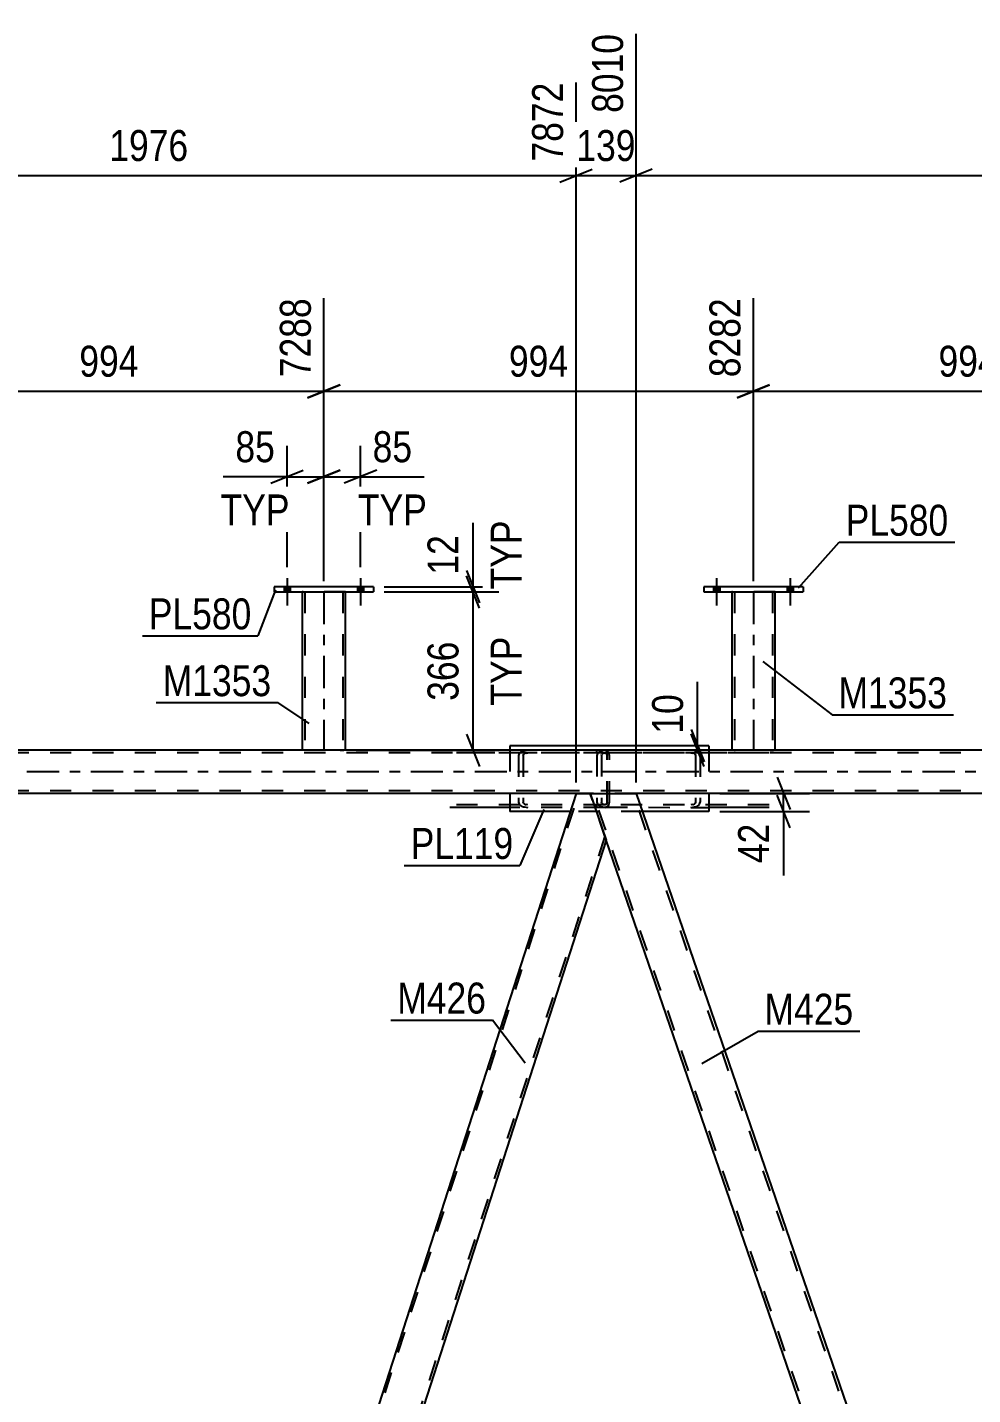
# Model space of a CAD drawing. Header units: millimetres. Extents: x -836 to 353, y -855 to -14.
# Drawn here: x -550.7 to -463.2, y -727 to -600.6 of the extents above; entities that cross this region are included whole.
import ezdxf

# ---------------------------------------------------------------- set-up
doc = ezdxf.new("R2010")
doc.units = ezdxf.units.MM
doc.linetypes.add('DXK_LINE_DOT2', pattern=[3.9198, 1.9599, -1.9599])
doc.linetypes.add('DXK_LINE_DOT3', pattern=[5.9187, 2.979, -0.9799, 0.9799, -0.9799])
doc.styles.add('Arial Narrow', font='ARIALN.TTF', dxfattribs={"height": 0.2})

# ---------------------------------------------------------------- blocks, each defined once
blk = doc.blocks.new('Part-570393895-6714 - 6499')
at = {"color": 7, "linetype": 'DXK_LINE_DOT2'}
for p, q in [((-80.13, -667.66), (-781.17, -667.66)), ((-80.13, -667.42), (-763.73, -667.42)), ((-521.22, -667.42), (-525.22, -667.42)), ((-481.47, -667.42), (-485.47, -667.42)), ((-80.13, -671.18), (-781.17, -671.18)), ((-494.33, -671.42), (-499.88, -671.42))]:
    blk.add_line(p, q, dxfattribs=at)
at = {"color": 2, "linetype": 'Continuous'}
for p, q in [((-525.22, -667.42), (-560.97, -667.42)), ((-485.47, -667.42), (-521.22, -667.42)), ((-445.72, -667.42), (-481.47, -667.42)), ((-499.88, -671.42), (-578.94, -671.42)), ((-415.28, -671.42), (-494.33, -671.42))]:
    blk.add_line(p, q, dxfattribs=at)
at = {"color": 7, "linetype": 'DXK_LINE_DOT3'}
blk.add_line((-80.13, -669.42), (-781.17, -669.42), dxfattribs=at)
blk = doc.blocks.new('Part-570393895-6695 - 6499')
at = {"color": 2, "linetype": 'Continuous'}
for p, q in [((-527.82, -652.3), (-527.82, -652.78)), ((-518.62, -652.3), (-527.82, -652.3)), ((-518.62, -652.3), (-518.62, -652.78)), ((-527.82, -652.78), (-518.62, -652.78))]:
    blk.add_line(p, q, dxfattribs=at)
blk = doc.blocks.new('Part-570393895-6740 - 6499')
at = {"color": 2, "linetype": 'Continuous'}
for p, q in [((-488.07, -652.3), (-488.07, -652.78)), ((-478.87, -652.3), (-488.07, -652.3)), ((-478.87, -652.3), (-478.87, -652.78)), ((-488.07, -652.78), (-478.87, -652.78))]:
    blk.add_line(p, q, dxfattribs=at)
blk = doc.blocks.new('Part-570393895-6701 - 6499')
at = {"color": 2, "linetype": 'Continuous'}
for p, q in [((-525.22, -652.78), (-525.22, -667.42)), ((-521.22, -667.42), (-521.22, -652.78)), ((-521.7, -667.43), (-525.22, -667.43)), ((-521.26, -667.43), (-521.7, -667.43)), ((-521.22, -667.43), (-521.26, -667.43))]:
    blk.add_line(p, q, dxfattribs=at)
at = {"color": 7, "linetype": 'DXK_LINE_DOT2'}
for p, q in [((-521.22, -652.78), (-525.22, -652.78)), ((-524.98, -652.78), (-524.98, -667.43)), ((-521.46, -652.78), (-521.46, -667.43)), ((-525.22, -667.42), (-525.22, -667.43)), ((-525.22, -667.43), (-525.22, -667.43)), ((-525.22, -667.43), (-525.22, -667.43)), ((-524.98, -667.43), (-524.96, -667.43)), ((-521.7, -667.43), (-521.36, -667.43)), ((-521.22, -667.42), (-521.22, -667.43)), ((-521.22, -667.43), (-521.22, -667.42)), ((-521.22, -667.43), (-521.22, -667.43)), ((-521.22, -667.43), (-521.22, -667.43))]:
    blk.add_line(p, q, dxfattribs=at)
at = {"color": 7, "linetype": 'DXK_LINE_DOT3'}
blk.add_line((-523.22, -652.78), (-523.22, -667.43), dxfattribs=at)
blk = doc.blocks.new('Bolt-570393895-6772 - 6499')
at = {"linetype": 'Continuous'}
for points in [[(-486.59, -652.3), (-487.15, -652.3), (-487.15, -652.78), (-486.59, -652.78)], [(-486.59, -652.3), (-487.15, -652.3), (-487.15, -652.78), (-486.59, -652.78)], [(-479.79, -652.3), (-480.35, -652.3), (-480.35, -652.78), (-479.79, -652.78)], [(-479.79, -652.3), (-480.35, -652.3), (-480.35, -652.78), (-479.79, -652.78)]]:
    blk.add_hatch(color=1, dxfattribs=at).paths.add_polyline_path(points)
at = {"color": 1, "linetype": 'Continuous'}
for p, q in [((-487.15, -652.3), (-487.15, -652.78)), ((-487.15, -652.3), (-487.15, -652.78)), ((-486.87, -651.5), (-486.87, -654.02)), ((-486.87, -651.5), (-486.87, -654.02)), ((-486.59, -652.3), (-486.59, -652.78)), ((-486.59, -652.3), (-486.59, -652.78)), ((-480.35, -652.3), (-480.35, -652.78)), ((-480.35, -652.3), (-480.35, -652.78)), ((-480.07, -651.5), (-480.07, -654.02)), ((-480.07, -651.5), (-480.07, -654.02)), ((-479.79, -652.3), (-479.79, -652.78)), ((-479.79, -652.3), (-479.79, -652.78))]:
    blk.add_line(p, q, dxfattribs=at)
blk = doc.blocks.new('Part-570393895-6964 - 6499')
at = {"color": 7, "linetype": 'DXK_LINE_DOT2'}
for p, q in [((-497.23, -667.43), (-511.57, -667.43)), ((-497.23, -667.67), (-511.57, -667.67)), ((-505.14, -667.73), (-505.2, -667.91)), ((-504.33, -667.43), (-504.67, -667.47)), ((-504.5, -667.69), (-504.33, -667.67)), ((-497.95, -667.67), (-497.95, -667.43)), ((-497.06, -667.47), (-497.23, -667.43)), ((-497.23, -667.67), (-497.14, -667.69)), ((-497.14, -667.69), (-497.07, -667.74)), ((-497.07, -667.74), (-497.03, -667.82)), ((-496.92, -667.57), (-497.06, -667.47)), ((-496.83, -667.73), (-496.92, -667.57)), ((-496.79, -667.91), (-496.83, -667.73)), ((-505.2, -667.91), (-505.2, -672.23)), ((-504.77, -667.91), (-504.73, -667.82)), ((-504.77, -667.91), (-504.77, -672.23)), ((-497.03, -667.82), (-497.01, -667.91)), ((-497.01, -672.23), (-497.01, -667.91)), ((-496.79, -672.23), (-496.79, -667.91)), ((-497.23, -672.47), (-511.57, -672.47)), ((-497.23, -672.71), (-506, -672.71)), ((-505.2, -672.23), (-505.14, -672.41)), ((-504.73, -672.32), (-504.77, -672.23)), ((-504.67, -672.67), (-504.33, -672.71)), ((-504.33, -672.47), (-504.5, -672.45)), ((-497.95, -672.71), (-497.95, -672.47)), ((-497.14, -672.45), (-497.23, -672.47)), ((-497.23, -672.71), (-497.06, -672.67)), ((-497.07, -672.4), (-497.14, -672.45)), ((-497.03, -672.32), (-497.07, -672.4)), ((-497.06, -672.67), (-496.92, -672.57)), ((-497.01, -672.23), (-497.03, -672.32)), ((-496.92, -672.57), (-496.83, -672.41)), ((-496.83, -672.41), (-496.79, -672.23))]:
    blk.add_line(p, q, dxfattribs=at)
at = {"color": 2, "linetype": 'Continuous'}
blk.add_line((-506, -672.71), (-511.57, -672.71), dxfattribs=at)
at = {"color": 7, "linetype": 'DXK_LINE_DOT2'}
for centre, radius, start, end in [((-504.53, -668.27), 0.813, 99.5774, 138.2055), ((-504.43, -668.09), 0.406, 99.5774, 138.2055), ((-504.53, -671.87), 0.813, 221.7863, 260.4144), ((-504.43, -672.05), 0.406, 221.7863, 260.4144)]:
    blk.add_arc(centre, radius, start, end, dxfattribs=at)
blk = doc.blocks.new('Part-570393895-6866 - 6499')
at = {"color": 2, "linetype": 'Continuous'}
for p, q in [((-498.56, -671.42), (-494.33, -671.42)), ((-494.33, -671.42), (-453.55, -789.89)), ((-456.56, -793.43), (-497.08, -675.74))]:
    blk.add_line(p, q, dxfattribs=at)
at = {"color": 7, "linetype": 'DXK_LINE_DOT2'}
for p, q in [((-497.08, -675.74), (-498.56, -671.42)), ((-456.31, -793.43), (-498.31, -671.42)), ((-498.31, -671.42), (-498.29, -671.42)), ((-452.58, -793.43), (-494.59, -671.42)), ((-452.33, -793.43), (-453.55, -789.89)), ((-456.56, -793.43), (-452.33, -793.43))]:
    blk.add_line(p, q, dxfattribs=at)
blk = doc.blocks.new('Part-570393895-6877 - 6499')
at = {"color": 2, "linetype": 'Continuous'}
for p, q in [((-506, -667.01), (-506, -667.42)), ((-487.58, -667.01), (-506, -667.01)), ((-487.58, -667.01), (-487.58, -667.42)), ((-506, -671.42), (-506, -673.09)), ((-487.58, -671.42), (-487.58, -673.09)), ((-500.42, -673.09), (-506, -673.09)), ((-487.58, -673.09), (-493.76, -673.09))]:
    blk.add_line(p, q, dxfattribs=at)
at = {"color": 7, "linetype": 'DXK_LINE_DOT2'}
for p, q in [((-506, -667.42), (-506, -671.42)), ((-487.58, -667.42), (-487.58, -671.42)), ((-493.76, -673.09), (-500.42, -673.09))]:
    blk.add_line(p, q, dxfattribs=at)
blk = doc.blocks.new('Bolt-570393895-6884 - 6499')
at = {"linetype": 'Continuous'}
for points in [[(-526.34, -652.3), (-526.9, -652.3), (-526.9, -652.78), (-526.34, -652.78)], [(-526.34, -652.3), (-526.9, -652.3), (-526.9, -652.78), (-526.34, -652.78)], [(-519.54, -652.3), (-520.1, -652.3), (-520.1, -652.78), (-519.54, -652.78)], [(-519.54, -652.3), (-520.1, -652.3), (-520.1, -652.78), (-519.54, -652.78)]]:
    blk.add_hatch(color=1, dxfattribs=at).paths.add_polyline_path(points)
at = {"color": 1, "linetype": 'Continuous'}
for p, q in [((-526.9, -652.3), (-526.9, -652.78)), ((-526.9, -652.3), (-526.9, -652.78)), ((-526.62, -651.5), (-526.62, -654.02)), ((-526.62, -651.5), (-526.62, -654.02)), ((-526.34, -652.3), (-526.34, -652.78)), ((-526.34, -652.3), (-526.34, -652.78)), ((-520.1, -652.3), (-520.1, -652.78)), ((-520.1, -652.3), (-520.1, -652.78)), ((-519.82, -651.5), (-519.82, -654.02)), ((-519.82, -651.5), (-519.82, -654.02)), ((-519.54, -652.3), (-519.54, -652.78)), ((-519.54, -652.3), (-519.54, -652.78))]:
    blk.add_line(p, q, dxfattribs=at)
blk = doc.blocks.new('Part-570393895-6920 - 6499')
at = {"color": 2, "linetype": 'Continuous'}
for p, q in [((-485.47, -652.78), (-485.47, -667.42)), ((-481.47, -667.42), (-481.47, -652.78)), ((-481.95, -667.43), (-485.47, -667.43)), ((-481.51, -667.43), (-481.95, -667.43)), ((-481.47, -667.43), (-481.51, -667.43))]:
    blk.add_line(p, q, dxfattribs=at)
at = {"color": 7, "linetype": 'DXK_LINE_DOT2'}
for p, q in [((-481.47, -652.78), (-485.47, -652.78)), ((-485.23, -652.78), (-485.23, -667.43)), ((-481.71, -652.78), (-481.71, -667.43)), ((-485.47, -667.42), (-485.47, -667.43)), ((-485.47, -667.43), (-485.47, -667.43)), ((-485.47, -667.43), (-485.47, -667.43)), ((-485.23, -667.43), (-485.21, -667.43)), ((-485.21, -667.43), (-485.17, -667.43)), ((-485.17, -667.43), (-485.16, -667.43)), ((-481.95, -667.43), (-481.61, -667.43)), ((-481.47, -667.42), (-481.47, -667.43)), ((-481.47, -667.43), (-481.47, -667.42)), ((-481.47, -667.43), (-481.47, -667.43)), ((-481.47, -667.43), (-481.47, -667.43))]:
    blk.add_line(p, q, dxfattribs=at)
at = {"color": 7, "linetype": 'DXK_LINE_DOT3'}
blk.add_line((-483.47, -652.78), (-483.47, -667.43), dxfattribs=at)
blk = doc.blocks.new('Part-570393895-6945 - 6499')
at = {"color": 2, "linetype": 'Continuous'}
for p, q in [((-499.88, -671.42), (-538.16, -789.89)), ((-499.88, -671.42), (-498.56, -671.42)), ((-498.56, -671.42), (-497.08, -675.74)), ((-497.08, -675.74), (-535.1, -793.43)), ((-536.94, -793.43), (-538.16, -789.89))]:
    blk.add_line(p, q, dxfattribs=at)
at = {"color": 7, "linetype": 'DXK_LINE_DOT2'}
for p, q in [((-538.03, -790.27), (-499.63, -671.42)), ((-497.21, -675.37), (-535.35, -793.43)), ((-535.1, -793.43), (-536.94, -793.43))]:
    blk.add_line(p, q, dxfattribs=at)
blk = doc.blocks.new('Part-570393895-7028 - 6499')
at = {"color": 2, "linetype": 'Continuous'}
for p, q in [((-583.17, -671.42), (-578.94, -671.42)), ((-578.94, -671.42), (-538.16, -789.89)), ((-541.17, -793.43), (-581.68, -675.74))]:
    blk.add_line(p, q, dxfattribs=at)
at = {"color": 7, "linetype": 'DXK_LINE_DOT2'}
for p, q in [((-581.68, -675.74), (-583.17, -671.42)), ((-540.92, -793.43), (-582.92, -671.42)), ((-582.92, -671.42), (-582.9, -671.42)), ((-537.19, -793.43), (-579.19, -671.42)), ((-536.94, -793.43), (-538.16, -789.89)), ((-541.17, -793.43), (-536.94, -793.43))]:
    blk.add_line(p, q, dxfattribs=at)
blk = doc.blocks.new('Part-570393895-7052 - 6499')
at = {"color": 7, "linetype": 'DXK_LINE_DOT2'}
for p, q in [((-497.88, -667.72), (-497.95, -667.9)), ((-497.08, -667.42), (-497.41, -667.46)), ((-497.24, -667.68), (-497.08, -667.66)), ((-482.01, -667.43), (-497.08, -667.42)), ((-482.01, -667.67), (-497.08, -667.66)), ((-488.92, -667.46), (-489.25, -667.43)), ((-489.25, -667.67), (-489.09, -667.68)), ((-488.38, -667.91), (-488.45, -667.72)), ((-497.95, -667.9), (-497.95, -672.22)), ((-497.51, -667.9), (-497.48, -667.81)), ((-497.51, -667.9), (-497.51, -672.22)), ((-488.85, -667.81), (-488.82, -667.91)), ((-488.82, -667.91), (-488.82, -672.23)), ((-488.38, -667.91), (-488.38, -672.23)), ((-497.95, -672.22), (-497.88, -672.41)), ((-497.48, -672.32), (-497.51, -672.22)), ((-497.41, -672.67), (-497.08, -672.7)), ((-497.08, -672.46), (-497.25, -672.45)), ((-482.01, -672.47), (-497.08, -672.46)), ((-497.08, -672.7), (-487.58, -672.71)), ((-489.09, -672.45), (-489.25, -672.47)), ((-489.25, -672.71), (-488.92, -672.67)), ((-488.82, -672.23), (-488.85, -672.32)), ((-488.45, -672.41), (-488.38, -672.23))]:
    blk.add_line(p, q, dxfattribs=at)
at = {"color": 2, "linetype": 'Continuous'}
blk.add_line((-482.01, -672.71), (-487.58, -672.71), dxfattribs=at)
at = {"color": 7, "linetype": 'DXK_LINE_DOT2'}
for centre, radius, start, end in [((-497.28, -668.26), 0.813, 99.5774, 138.2055), ((-497.18, -668.08), 0.406, 99.5774, 138.2055), ((-489.15, -668.08), 0.406, 41.7863, 80.4144), ((-489.05, -668.26), 0.813, 41.7863, 80.4144), ((-497.28, -671.87), 0.813, 221.7863, 260.4144), ((-497.18, -672.05), 0.406, 221.7863, 260.4144), ((-489.15, -672.05), 0.406, 279.5774, 318.2055), ((-489.05, -671.87), 0.813, 279.5774, 318.2055)]:
    blk.add_arc(centre, radius, start, end, dxfattribs=at)
blk = doc.blocks.new('StraightDimension-570393895-7441 - 6499')
at = {"color": 7, "linetype": 'Continuous'}
for p, q in [((-509.41, -652.3), (-509.41, -646.4)), ((-509.41, -652.3), (-509.41, -646.4)), ((-510.01, -650.8), (-508.81, -653.8)), ((-508.81, -654.28), (-510.01, -651.28)), ((-517.62, -652.3), (-507.01, -652.3)), ((-509.41, -652.78), (-509.41, -652.3)), ((-517.62, -652.78), (-507.01, -652.78))]:
    blk.add_line(p, q, dxfattribs=at)
at = {"color": 0, "linetype": 'Continuous'}
blk.add_wipeout([(-504.31, -645.56), (-508.51, -645.56), (-508.51, -653.15), (-504.31, -653.15)], dxfattribs=at)
at = {"color": 0}
blk.add_wipeout([(-510.16, -646.92), (-514.36, -646.92), (-514.36, -651.78), (-510.16, -651.78)], dxfattribs=at)
at = {"color": 3, "linetype": 'Continuous', "style": 'Arial Narrow'}
blk.add_text('TYP', height=2.863, rotation=90.0002, dxfattribs=at).set_placement((-504.91, -652.55))
at = {"color": 3, "style": 'Arial Narrow'}
blk.add_text('12', height=2.863, rotation=90.0002, dxfattribs=at).set_placement((-510.76, -651.18))
blk = doc.blocks.new('StraightDimension-570393895-25646 - 6499')
at = {"color": 7, "linetype": 'Continuous'}
for p, q in [((-481.27, -669.92), (-480.07, -672.92)), ((-486.58, -671.42), (-478.27, -671.42)), ((-480.67, -673.09), (-480.67, -671.42)), ((-480.07, -674.59), (-481.27, -671.59)), ((-486.58, -673.09), (-478.27, -673.09)), ((-480.67, -673.09), (-480.67, -679)), ((-480.67, -673.09), (-480.67, -679))]:
    blk.add_line(p, q, dxfattribs=at)
at = {"color": 0}
blk.add_wipeout([(-481.42, -673.62), (-485.62, -673.62), (-485.62, -678.47), (-481.42, -678.47)], dxfattribs=at)
at = {"color": 3, "style": 'Arial Narrow'}
blk.add_text('42', height=2.863, rotation=90.0002, dxfattribs=at).set_placement((-482.02, -677.87))
blk = doc.blocks.new('StraightDimension-570393895-7431 - 6499')
at = {"color": 7, "linetype": 'Continuous'}
for p, q in [((-523.22, -650.82), (-523.22, -639.28)), ((-519.82, -650.5), (-519.82, -639.28)), ((-524.72, -642.73), (-521.72, -641.53)), ((-523.22, -642.13), (-519.82, -642.13)), ((-518.32, -641.53), (-521.32, -642.73)), ((-519.82, -642.13), (-513.92, -642.13)), ((-519.82, -642.13), (-513.92, -642.13))]:
    blk.add_line(p, q, dxfattribs=at)
at = {"color": 0}
blk.add_wipeout([(-514.44, -641.38), (-514.44, -637.18), (-519.3, -637.18), (-519.3, -641.38)], dxfattribs=at)
at = {"color": 0, "linetype": 'Continuous'}
blk.add_wipeout([(-513.07, -647.23), (-513.07, -643.03), (-520.66, -643.03), (-520.66, -647.23)], dxfattribs=at)
at = {"color": 3, "style": 'Arial Narrow'}
blk.add_text('85', height=2.863, dxfattribs=at).set_placement((-518.7, -640.78))
at = {"color": 3, "linetype": 'Continuous', "style": 'Arial Narrow'}
blk.add_text('TYP', height=2.863, dxfattribs=at).set_placement((-520.06, -646.63))
blk = doc.blocks.new('StraightDimension-570393895-7449 - 6499')
at = {"color": 7, "linetype": 'Continuous'}
for p, q in [((-508.81, -654.28), (-510.01, -651.28)), ((-517.62, -652.78), (-507.01, -652.78)), ((-509.41, -667.43), (-509.41, -652.78)), ((-510.01, -665.93), (-508.81, -668.93)), ((-520.22, -667.43), (-507.01, -667.43))]:
    blk.add_line(p, q, dxfattribs=at)
at = {"color": 0, "linetype": 'Continuous'}
blk.add_wipeout([(-504.31, -656.31), (-508.51, -656.31), (-508.51, -663.9), (-504.31, -663.9)], dxfattribs=at)
at = {"color": 0}
blk.add_wipeout([(-510.16, -656.76), (-514.36, -656.76), (-514.36, -663.45), (-510.16, -663.45)], dxfattribs=at)
at = {"color": 3, "style": 'Arial Narrow'}
blk.add_text('366', height=2.863, rotation=90.0002, dxfattribs=at).set_placement((-510.76, -662.85))
at = {"color": 3, "linetype": 'Continuous', "style": 'Arial Narrow'}
blk.add_text('TYP', height=2.863, rotation=90.0002, dxfattribs=at).set_placement((-504.91, -663.3))
blk = doc.blocks.new('StraightDimension-570393895-7694 - 6499')
at = {"color": 7, "linetype": 'Continuous'}
for p, q in [((-578.94, -670.42), (-578.94, -601.16)), ((-499.88, -670.42), (-499.88, -605.66)), ((-577.44, -613.67), (-580.44, -614.87)), ((-578.94, -614.27), (-499.88, -614.27)), ((-501.38, -614.87), (-498.38, -613.67))]:
    blk.add_line(p, q, dxfattribs=at)
at = {"color": 0}
blk.add_wipeout([(-535.16, -613.52), (-535.16, -609.32), (-543.67, -609.32), (-543.67, -613.52)], dxfattribs=at)
at = {"color": 3, "style": 'Arial Narrow'}
blk.add_text('1976', height=2.863, dxfattribs=at).set_placement((-543.07, -612.92))
at = {"color": 0, "linetype": 'Continuous'}
blk.add_wipeout([(-500.48, -605.06), (-504.68, -605.06), (-504.68, -613.57), (-500.48, -613.57)], dxfattribs=at)
at = {"color": 3, "linetype": 'Continuous', "style": 'Arial Narrow'}
blk.add_text('7872', height=2.863, rotation=90.0002, dxfattribs=at).set_placement((-501.08, -612.97))
blk = doc.blocks.new('StraightDimension-570393895-7422 - 6499')
at = {"color": 7, "linetype": 'Continuous'}
for p, q in [((-526.62, -650.5), (-526.62, -639.28)), ((-523.22, -650.82), (-523.22, -639.28)), ((-526.62, -642.13), (-532.53, -642.13)), ((-526.62, -642.13), (-532.53, -642.13)), ((-528.12, -642.73), (-525.12, -641.53)), ((-526.62, -642.13), (-523.22, -642.13)), ((-521.72, -641.53), (-524.72, -642.73))]:
    blk.add_line(p, q, dxfattribs=at)
at = {"color": 0}
blk.add_wipeout([(-527.15, -641.38), (-527.15, -637.18), (-532, -637.18), (-532, -641.38)], dxfattribs=at)
at = {"color": 0, "linetype": 'Continuous'}
blk.add_wipeout([(-525.78, -647.23), (-525.78, -643.03), (-533.37, -643.03), (-533.37, -647.23)], dxfattribs=at)
at = {"color": 3, "style": 'Arial Narrow'}
blk.add_text('85', height=2.863, dxfattribs=at).set_placement((-531.4, -640.78))
at = {"color": 3, "linetype": 'Continuous', "style": 'Arial Narrow'}
blk.add_text('TYP', height=2.863, dxfattribs=at).set_placement((-532.77, -646.63))
blk = doc.blocks.new('StraightDimension-570393895-7740 - 6499')
at = {"color": 7, "linetype": 'Continuous'}
for p, q in [((-494.33, -670.42), (-494.33, -601.16)), ((-499.88, -670.42), (-499.88, -605.66)), ((-501.38, -614.87), (-498.38, -613.67)), ((-499.88, -614.27), (-494.33, -614.27)), ((-492.83, -613.67), (-495.83, -614.87))]:
    blk.add_line(p, q, dxfattribs=at)
at = {"color": 0}
blk.add_wipeout([(-493.77, -613.52), (-493.77, -609.32), (-500.45, -609.32), (-500.45, -613.52)], dxfattribs=at)
at = {"color": 3, "style": 'Arial Narrow'}
blk.add_text('139', height=2.863, dxfattribs=at).set_placement((-499.85, -612.92))
at = {"color": 0, "linetype": 'Continuous'}
blk.add_wipeout([(-494.93, -600.56), (-499.13, -600.56), (-499.13, -609.07), (-494.93, -609.07)], dxfattribs=at)
at = {"color": 3, "linetype": 'Continuous', "style": 'Arial Narrow'}
blk.add_text('8010', height=2.863, rotation=90.0002, dxfattribs=at).set_placement((-495.53, -608.47))
blk = doc.blocks.new('StraightDimension-570393895-7759 - 6499')
at = {"color": 7, "linetype": 'Continuous'}
for p, q in [((-494.33, -670.42), (-494.33, -601.16)), ((-415.28, -670.42), (-415.28, -605.66)), ((-492.83, -613.67), (-495.83, -614.87)), ((-494.33, -614.27), (-415.28, -614.27)), ((-416.78, -614.87), (-413.78, -613.67))]:
    blk.add_line(p, q, dxfattribs=at)
at = {"color": 0}
blk.add_wipeout([(-450.55, -613.52), (-450.55, -609.32), (-459.06, -609.32), (-459.06, -613.52)], dxfattribs=at)
at = {"color": 3, "style": 'Arial Narrow'}
blk.add_text('1976', height=2.863, dxfattribs=at).set_placement((-458.46, -612.92))
at = {"color": 0, "linetype": 'Continuous'}
blk.add_wipeout([(-415.88, -605.06), (-420.08, -605.06), (-420.08, -613.57), (-415.88, -613.57)], dxfattribs=at)
at = {"color": 3, "linetype": 'Continuous', "style": 'Arial Narrow'}
blk.add_text('9987', height=2.863, rotation=90.0002, dxfattribs=at).set_placement((-416.48, -612.97))
blk = doc.blocks.new('StraightDimension-570393895-25605 - 6499')
at = {"color": 7, "linetype": 'Continuous'}
for p, q in [((-488.63, -667.01), (-488.63, -661.11)), ((-488.63, -667.01), (-488.63, -661.11)), ((-489.23, -665.51), (-488.03, -668.51)), ((-488.03, -668.92), (-489.23, -665.92)), ((-488.58, -667.01), (-491.48, -667.01)), ((-488.58, -667.42), (-491.48, -667.42)), ((-488.63, -667.42), (-488.63, -667.01))]:
    blk.add_line(p, q, dxfattribs=at)
at = {"color": 0}
blk.add_wipeout([(-489.38, -661.63), (-493.58, -661.63), (-493.58, -666.49), (-489.38, -666.49)], dxfattribs=at)
at = {"color": 3, "style": 'Arial Narrow'}
blk.add_text('10', height=2.863, rotation=90.0002, dxfattribs=at).set_placement((-489.98, -665.89))
blk = doc.blocks.new('StraightDimension-570393895-27134 - 6499')
at = {"color": 7, "linetype": 'Continuous'}
for p, q in [((-483.47, -651.78), (-483.47, -625.61)), ((-443.72, -651.78), (-443.72, -625.61)), ((-481.97, -633.62), (-484.97, -634.82)), ((-445.22, -634.82), (-442.22, -633.62)), ((-483.47, -634.22), (-443.72, -634.22))]:
    blk.add_line(p, q, dxfattribs=at)
at = {"color": 0}
blk.add_wipeout([(-460.25, -633.47), (-460.25, -629.27), (-466.94, -629.27), (-466.94, -633.47)], dxfattribs=at)
at = {"color": 3, "style": 'Arial Narrow'}
blk.add_text('994', height=2.863, dxfattribs=at).set_placement((-466.34, -632.87))
at = {"color": 0, "linetype": 'Continuous'}
blk.add_wipeout([(-444.32, -625.01), (-448.52, -625.01), (-448.52, -633.52), (-444.32, -633.52)], dxfattribs=at)
at = {"color": 3, "linetype": 'Continuous', "style": 'Arial Narrow'}
blk.add_text('9276', height=2.863, rotation=90.0002, dxfattribs=at).set_placement((-444.92, -632.92))
blk = doc.blocks.new('StraightDimension-570393895-27135 - 6499')
at = {"color": 7, "linetype": 'Continuous'}
for p, q in [((-523.22, -651.78), (-523.22, -625.61)), ((-483.47, -651.78), (-483.47, -625.61)), ((-521.72, -633.62), (-524.72, -634.82)), ((-484.97, -634.82), (-481.97, -633.62)), ((-523.22, -634.22), (-483.47, -634.22))]:
    blk.add_line(p, q, dxfattribs=at)
at = {"color": 0}
blk.add_wipeout([(-500, -633.47), (-500, -629.27), (-506.69, -629.27), (-506.69, -633.47)], dxfattribs=at)
at = {"color": 3, "style": 'Arial Narrow'}
blk.add_text('994', height=2.863, dxfattribs=at).set_placement((-506.09, -632.87))
at = {"color": 0, "linetype": 'Continuous'}
blk.add_wipeout([(-484.07, -625.01), (-488.27, -625.01), (-488.27, -633.52), (-484.07, -633.52)], dxfattribs=at)
at = {"color": 3, "linetype": 'Continuous', "style": 'Arial Narrow'}
blk.add_text('8282', height=2.863, rotation=90.0002, dxfattribs=at).set_placement((-484.67, -632.92))
blk = doc.blocks.new('StraightDimension-570393895-27136 - 6499')
at = {"color": 7, "linetype": 'Continuous'}
for p, q in [((-562.97, -651.78), (-562.97, -625.61)), ((-523.22, -651.78), (-523.22, -625.61)), ((-561.47, -633.62), (-564.47, -634.82)), ((-524.72, -634.82), (-521.72, -633.62)), ((-562.97, -634.22), (-523.22, -634.22))]:
    blk.add_line(p, q, dxfattribs=at)
at = {"color": 0}
blk.add_wipeout([(-539.76, -633.47), (-539.76, -629.27), (-546.44, -629.27), (-546.44, -633.47)], dxfattribs=at)
at = {"color": 3, "style": 'Arial Narrow'}
blk.add_text('994', height=2.863, dxfattribs=at).set_placement((-545.84, -632.87))
at = {"color": 0, "linetype": 'Continuous'}
blk.add_wipeout([(-523.82, -625.01), (-528.02, -625.01), (-528.02, -633.52), (-523.82, -633.52)], dxfattribs=at)
at = {"color": 3, "linetype": 'Continuous', "style": 'Arial Narrow'}
blk.add_text('7288', height=2.863, rotation=90.0002, dxfattribs=at).set_placement((-524.42, -632.92))
blk = doc.blocks.new('Mark-570393895-6691 - 6499')
at = {"color": 0}
blk.add_wipeout([(-529.91, -656.24), (-529.91, -653.24), (-539.41, -653.24), (-539.41, -656.24)], dxfattribs=at)
blk.add_wipeout([(-529.91, -656.24), (-529.91, -653.24), (-539.41, -653.24), (-539.41, -656.24)], dxfattribs=at)
at = {"color": 30, "linetype": 'Continuous'}
for p in [(-527.68, -652.59), (-540.01, -656.84)]:
    blk.add_line(p, (-529.31, -656.84), dxfattribs=at)
at = {"color": 3, "style": 'Arial Narrow'}
blk.add_text('PL580', height=2.863, dxfattribs=at).set_placement((-539.41, -656.24))
blk = doc.blocks.new('Mark-570393895-6697 - 6499')
at = {"color": 0}
blk.add_wipeout([(-528.07, -662.42), (-528.07, -659.42), (-538.12, -659.42), (-538.12, -662.42)], dxfattribs=at)
blk.add_wipeout([(-528.07, -662.42), (-528.07, -659.42), (-538.12, -659.42), (-538.12, -662.42)], dxfattribs=at)
at = {"color": 30, "linetype": 'Continuous'}
for p in [(-538.72, -663.02), (-524.58, -664.96)]:
    blk.add_line(p, (-527.47, -663.02), dxfattribs=at)
at = {"color": 3, "style": 'Arial Narrow'}
blk.add_text('M1353', height=2.863, dxfattribs=at).set_placement((-538.12, -662.42))
blk = doc.blocks.new('Mark-570393895-6736 - 6499')
at = {"color": 0}
blk.add_wipeout([(-465.43, -647.58), (-465.43, -644.58), (-474.93, -644.58), (-474.93, -647.58)], dxfattribs=at)
blk.add_wipeout([(-465.43, -647.58), (-465.43, -644.58), (-474.93, -644.58), (-474.93, -647.58)], dxfattribs=at)
at = {"color": 30, "linetype": 'Continuous'}
for p, q in [((-479.29, -652.41), (-475.53, -648.18)), ((-475.53, -648.18), (-464.83, -648.18))]:
    blk.add_line(p, q, dxfattribs=at)
at = {"color": 3, "style": 'Arial Narrow'}
blk.add_text('PL580', height=2.863, dxfattribs=at).set_placement((-474.93, -647.58))
blk = doc.blocks.new('Mark-570393895-6862 - 6499')
at = {"color": 0}
blk.add_wipeout([(-474.22, -692.81), (-474.22, -689.81), (-482.44, -689.81), (-482.44, -692.81)], dxfattribs=at)
blk.add_wipeout([(-474.22, -692.81), (-474.22, -689.81), (-482.44, -689.81), (-482.44, -692.81)], dxfattribs=at)
at = {"color": 30, "linetype": 'Continuous'}
for p, q in [((-488.24, -696.41), (-483.04, -693.41)), ((-483.04, -693.41), (-473.62, -693.41))]:
    blk.add_line(p, q, dxfattribs=at)
at = {"color": 3, "style": 'Arial Narrow'}
blk.add_text('M425', height=2.863, dxfattribs=at).set_placement((-482.44, -692.81))
blk = doc.blocks.new('Mark-570393895-6873 - 6499')
at = {"color": 0}
blk.add_wipeout([(-505.68, -677.48), (-505.68, -674.48), (-515.18, -674.48), (-515.18, -677.48)], dxfattribs=at)
blk.add_wipeout([(-505.68, -677.48), (-505.68, -674.48), (-515.18, -674.48), (-515.18, -677.48)], dxfattribs=at)
at = {"color": 30, "linetype": 'Continuous'}
for p in [(-502.85, -672.9), (-515.78, -678.08)]:
    blk.add_line(p, (-505.08, -678.08), dxfattribs=at)
at = {"color": 3, "style": 'Arial Narrow'}
blk.add_text('PL119', height=2.863, dxfattribs=at).set_placement((-515.18, -677.48))
blk = doc.blocks.new('Mark-570393895-6916 - 6499')
at = {"color": 0}
blk.add_wipeout([(-465.54, -663.55), (-465.54, -660.55), (-475.59, -660.55), (-475.59, -663.55)], dxfattribs=at)
blk.add_wipeout([(-465.54, -663.55), (-465.54, -660.55), (-475.59, -660.55), (-475.59, -663.55)], dxfattribs=at)
at = {"color": 30, "linetype": 'Continuous'}
for p, q in [((-482.61, -659.23), (-476.19, -664.15)), ((-476.19, -664.15), (-464.94, -664.15))]:
    blk.add_line(p, q, dxfattribs=at)
at = {"color": 3, "style": 'Arial Narrow'}
blk.add_text('M1353', height=2.863, dxfattribs=at).set_placement((-475.59, -663.55))
blk = doc.blocks.new('Mark-570393895-6941 - 6499')
at = {"color": 0}
blk.add_wipeout([(-508.2, -691.78), (-508.2, -688.78), (-516.42, -688.78), (-516.42, -691.78)], dxfattribs=at)
blk.add_wipeout([(-508.2, -691.78), (-508.2, -688.78), (-516.42, -688.78), (-516.42, -691.78)], dxfattribs=at)
at = {"color": 30, "linetype": 'Continuous'}
for p in [(-517.02, -692.38), (-504.59, -696.37)]:
    blk.add_line(p, (-507.6, -692.38), dxfattribs=at)
at = {"color": 3, "style": 'Arial Narrow'}
blk.add_text('M426', height=2.863, dxfattribs=at).set_placement((-516.42, -691.78))

msp = doc.modelspace()

# ---------------------------------------------------------------- block references
for name in ['StraightDimension-570393895-7441 - 6499', 'Part-570393895-6695 - 6499', 'Bolt-570393895-6884 - 6499', 'Part-570393895-6740 - 6499', 'Bolt-570393895-6772 - 6499', 'Part-570393895-6701 - 6499', 'Part-570393895-6920 - 6499', 'Part-570393895-6714 - 6499', 'Part-570393895-6964 - 6499', 'Part-570393895-6877 - 6499', 'Part-570393895-7052 - 6499', 'Part-570393895-7028 - 6499', 'Part-570393895-6945 - 6499', 'Part-570393895-6866 - 6499']:
    msp.add_blockref(name, (0, 0))

# ---------------------------------------------------------------- next in the draw order: block references
for name in ['StraightDimension-570393895-7431 - 6499', 'StraightDimension-570393895-25646 - 6499', 'Mark-570393895-6873 - 6499', 'Mark-570393895-6941 - 6499', 'Mark-570393895-6862 - 6499']:
    msp.add_blockref(name, (0, 0))

# ---------------------------------------------------------------- next in the draw order: block references
msp.add_blockref('StraightDimension-570393895-7449 - 6499', (0, 0))

# ---------------------------------------------------------------- next in the draw order: block references
msp.add_blockref('StraightDimension-570393895-7694 - 6499', (0, 0))

# ---------------------------------------------------------------- next in the draw order: block references
for name in ['StraightDimension-570393895-7740 - 6499', 'StraightDimension-570393895-7422 - 6499', 'Mark-570393895-6691 - 6499', 'Mark-570393895-6697 - 6499']:
    msp.add_blockref(name, (0, 0))

# ---------------------------------------------------------------- next in the draw order: block references
msp.add_blockref('StraightDimension-570393895-7759 - 6499', (0, 0))

# ---------------------------------------------------------------- next in the draw order: block references
for name in ['StraightDimension-570393895-27134 - 6499', 'Mark-570393895-6916 - 6499', 'StraightDimension-570393895-25605 - 6499']:
    msp.add_blockref(name, (0, 0))

# ---------------------------------------------------------------- next in the draw order: block references
for name in ['StraightDimension-570393895-27135 - 6499', 'Mark-570393895-6736 - 6499']:
    msp.add_blockref(name, (0, 0))

# ---------------------------------------------------------------- next in the draw order: block references
msp.add_blockref('StraightDimension-570393895-27136 - 6499', (0, 0))

doc.saveas('drawing.dxf')
